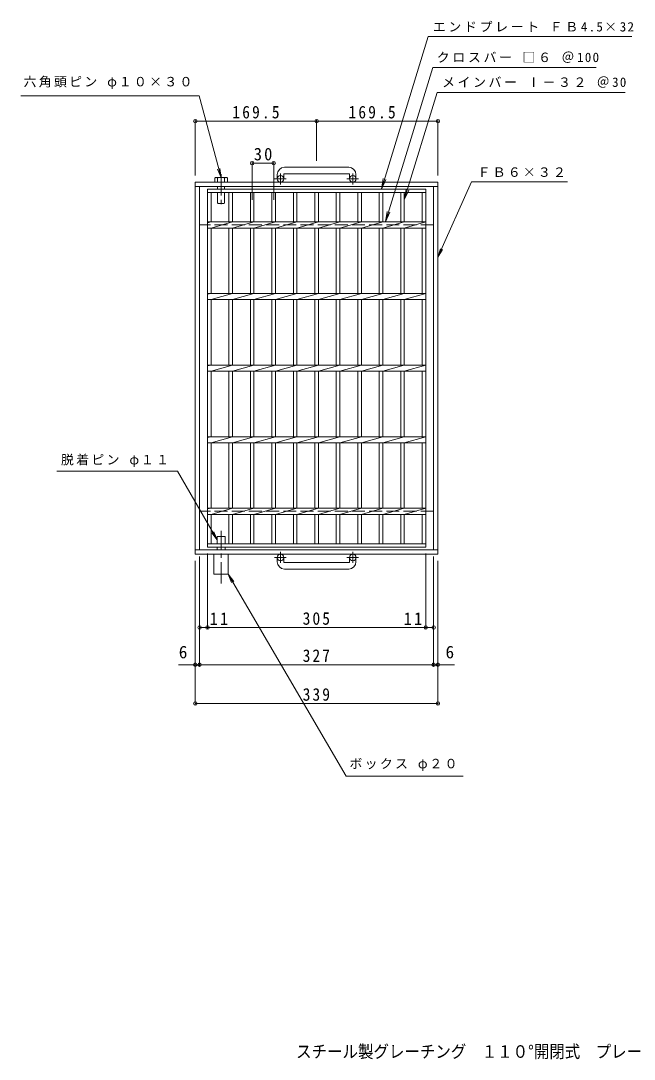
# Model space of a CAD drawing. Units: millimetres, scale not verified. Extents: x -897 to 877, y -823 to 658.
# Drawn here: x -897 to -40, y -793 to 658 of the extents above; entities that cross this region are included whole.
import ezdxf
from ezdxf.enums import TextEntityAlignment as Align

# ---------------------------------------------------------------- set-up
doc = ezdxf.new("R2010")
doc.units = ezdxf.units.MM
doc.header["$LTSCALE"] = 6
doc.header["$PDMODE"] = 32
doc.header["$PDSIZE"] = 4.8
doc.linetypes.add('CHAIN1', pattern=[8, 5, -1, 1, -1])
doc.linetypes.add('DASHED3', pattern=[4, 3, -1])
for name, color, linetype, lineweight in [('A-1', 2, 'Continuous', 9), ('A-2', 3, 'Continuous', 9), ('A-4', 7, 'Continuous', 9), ('A-5', 7, 'Continuous', 9), ('A-9', 4, 'Continuous', 9)]:
    doc.layers.add(name, color=color, linetype=linetype, lineweight=lineweight)
doc.layers.add('F-5_F-5ﾚｲﾔ', color=2, linetype='Continuous')
doc.styles.add('ＭＳ ゴシック', font='')
doc.styles.get('ＭＳ ゴシック').set_extended_font_data('MS Gothic')

msp = doc.modelspace()

# ---------------------------------------------------------------- linework, layer by layer
at = {"layer": 'A-1'}
for p, q in [((-438.464, 452.885), (-528.463, 452.885)), ((-538.463, 442.885), (-538.463, 436.785)), ((-529.464, 442.885), (-529.464, 436.785)), ((-528.463, 443.885), (-438.463, 443.885)), ((-437.463, 442.885), (-437.463, 436.785)), ((-428.464, 442.885), (-428.464, 436.785)), ((-313.963, 432.285), (-652.964, 432.285)), ((-652.964, -87.715), (-652.964, 432.285)), ((-313.963, 426.285), (-652.964, 426.285)), ((-646.963, -81.715), (-646.963, 426.285)), ((-319.964, -81.715), (-319.964, 426.285)), ((-313.963, -87.715), (-313.963, 432.285)), ((-313.963, -81.715), (-652.964, -81.715)), ((-313.963, -87.715), (-652.964, -87.715)), ((-538.463, -98.316), (-538.463, -92.216)), ((-529.464, -98.316), (-529.464, -92.216)), ((-528.463, -99.316), (-438.463, -99.316)), ((-437.463, -98.316), (-437.463, -92.216)), ((-428.464, -98.316), (-428.464, -92.216)), ((-438.464, -108.316), (-528.463, -108.316))]:
    msp.add_line(p, q, dxfattribs=at)
at = {"layer": 'A-1', "linetype": 'CHAIN1'}
for p, q in [((-525.801, 436.785), (-542.208, 436.785)), ((-533.963, 428.677), (-533.963, 444.275)), ((-424.801, 436.785), (-441.208, 436.785)), ((-432.963, 428.677), (-432.963, 444.275)), ((-533.963, -84.108), (-533.963, -99.706)), ((-432.963, -84.108), (-432.963, -99.706)), ((-525.801, -92.216), (-542.208, -92.216)), ((-424.801, -92.216), (-441.208, -92.216))]:
    msp.add_line(p, q, dxfattribs=at)
at = {"layer": 'A-1', "linetype": 'DASHED3'}
for p, q in [((-319.964, 372.285), (-646.963, 372.285)), ((-319.964, -27.715), (-646.963, -27.715))]:
    msp.add_line(p, q, dxfattribs=at)
at = {"layer": 'A-1'}
for centre in [(-533.963, 436.785), (-432.964, 436.785), (-533.963, -92.216), (-432.964, -92.216)]:
    msp.add_circle(centre, 4.5, dxfattribs=at)
for centre, radius, start, end in [((-528.463, 442.885), 10, 90, 180), ((-438.464, 442.885), 10, 0, 90), ((-528.463, 442.885), 1, 90, 180), ((-438.463, 442.885), 1, 0, 90), ((-528.463, -98.316), 10, 180, 270), ((-528.463, -98.316), 1, 180, 270), ((-438.464, -98.316), 10, 270, 0), ((-438.463, -98.316), 1, 270, 0)]:
    msp.add_arc(centre, radius, start, end, dxfattribs=at)
at = {"layer": 'A-2'}
for p, q in [((-635.963, 422.285), (-330.964, 422.285)), ((-635.963, -77.715), (-635.963, 422.285)), ((-330.964, 422.285), (-330.964, -77.715)), ((-635.963, 417.785), (-330.964, 417.785)), ((-630.963, 376.524), (-630.963, 417.785)), ((-605.963, 417.785), (-605.963, 376.524)), ((-600.964, 417.785), (-600.964, 376.524)), ((-575.963, 417.785), (-575.963, 376.524)), ((-570.963, 417.785), (-570.963, 376.524)), ((-545.964, 417.785), (-545.964, 376.524)), ((-540.963, 417.785), (-540.963, 376.524)), ((-515.963, 417.785), (-515.963, 376.524)), ((-510.964, 417.785), (-510.964, 376.524)), ((-485.963, 417.785), (-485.963, 376.524)), ((-480.963, 417.785), (-480.963, 376.524)), ((-455.963, 417.785), (-455.963, 376.524)), ((-450.963, 417.785), (-450.963, 376.524)), ((-425.963, 417.785), (-425.963, 376.524)), ((-420.964, 417.785), (-420.964, 376.524)), ((-395.963, 417.785), (-395.963, 376.524)), ((-390.964, 417.785), (-390.964, 376.524)), ((-365.963, 417.785), (-365.963, 376.524)), ((-360.963, 417.785), (-360.963, 376.524)), ((-335.963, 417.785), (-335.963, 376.524)), ((-635.963, 376.524), (-330.964, 376.524)), ((-630.963, 376.524), (-635.963, 375.525)), ((-635.963, 368.045), (-330.964, 368.045)), ((-600.964, 376.524), (-630.963, 368.045)), ((-630.963, 276.525), (-630.963, 368.045)), ((-605.963, 368.045), (-605.963, 276.525)), ((-570.963, 376.524), (-600.964, 368.045)), ((-600.964, 368.045), (-600.964, 276.525)), ((-575.963, 368.045), (-575.963, 276.525)), ((-540.963, 376.524), (-570.963, 368.045)), ((-570.963, 368.045), (-570.963, 276.525)), ((-545.964, 368.045), (-545.964, 276.525)), ((-510.964, 376.524), (-540.963, 368.045)), ((-540.963, 368.045), (-540.963, 276.525)), ((-515.963, 368.045), (-515.963, 276.525)), ((-480.963, 376.524), (-510.964, 368.045)), ((-510.964, 368.045), (-510.964, 276.525)), ((-485.963, 368.045), (-485.963, 276.525)), ((-450.963, 376.524), (-480.963, 368.045)), ((-480.963, 368.045), (-480.963, 276.525)), ((-455.963, 368.045), (-455.963, 276.525)), ((-420.963, 376.524), (-450.963, 368.045)), ((-450.963, 368.045), (-450.963, 276.525)), ((-425.963, 368.045), (-425.963, 276.525)), ((-390.963, 376.524), (-420.964, 368.045)), ((-420.964, 368.045), (-420.964, 276.525)), ((-395.963, 368.045), (-395.963, 276.525)), ((-360.963, 376.524), (-390.964, 368.045)), ((-390.964, 368.045), (-390.964, 276.525)), ((-365.963, 368.045), (-365.963, 276.525)), ((-330.963, 376.524), (-360.964, 368.045)), ((-360.963, 368.045), (-360.963, 276.525)), ((-335.963, 368.045), (-335.963, 276.525)), ((-630.963, 276.525), (-635.963, 275.524)), ((-635.963, 276.525), (-330.964, 276.525)), ((-600.964, 276.525), (-630.963, 268.045)), ((-570.963, 276.525), (-600.964, 268.045)), ((-540.963, 276.525), (-570.963, 268.045)), ((-510.964, 276.525), (-540.963, 268.045)), ((-480.963, 276.525), (-510.964, 268.045)), ((-450.963, 276.525), (-480.963, 268.045)), ((-420.963, 276.525), (-450.963, 268.045)), ((-390.963, 276.525), (-420.964, 268.045)), ((-360.963, 276.525), (-390.964, 268.045)), ((-330.963, 276.525), (-360.964, 268.045)), ((-635.963, 268.045), (-330.964, 268.045)), ((-630.963, 176.525), (-630.963, 268.045)), ((-605.963, 268.045), (-605.963, 176.525)), ((-600.964, 268.045), (-600.964, 176.525)), ((-575.963, 268.045), (-575.963, 176.525)), ((-570.963, 268.045), (-570.963, 176.525)), ((-545.964, 268.045), (-545.964, 176.525)), ((-540.963, 268.045), (-540.963, 176.525)), ((-515.963, 268.045), (-515.963, 176.525)), ((-510.964, 268.045), (-510.964, 176.525)), ((-485.963, 268.045), (-485.963, 176.525)), ((-480.963, 268.045), (-480.963, 176.525)), ((-455.963, 268.045), (-455.963, 176.525)), ((-450.963, 268.045), (-450.963, 176.525)), ((-425.963, 268.045), (-425.963, 176.525)), ((-420.964, 268.045), (-420.964, 176.525)), ((-395.963, 268.045), (-395.963, 176.525)), ((-390.964, 268.045), (-390.964, 176.525)), ((-365.963, 268.045), (-365.963, 176.525)), ((-360.963, 268.045), (-360.963, 176.525)), ((-335.963, 268.045), (-335.963, 176.525)), ((-635.963, 176.525), (-330.964, 176.525)), ((-630.963, 176.525), (-635.963, 175.524)), ((-600.964, 176.525), (-630.963, 168.045)), ((-570.963, 176.525), (-600.964, 168.045)), ((-540.963, 176.525), (-570.963, 168.045)), ((-510.964, 176.525), (-540.963, 168.045)), ((-480.963, 176.525), (-510.964, 168.045)), ((-450.963, 176.525), (-480.963, 168.045)), ((-420.963, 176.525), (-450.963, 168.045)), ((-390.963, 176.525), (-420.964, 168.045)), ((-360.963, 176.525), (-390.964, 168.045)), ((-330.963, 176.525), (-360.964, 168.045)), ((-635.963, 168.045), (-330.964, 168.045)), ((-630.963, 76.525), (-630.963, 168.045)), ((-605.963, 168.045), (-605.963, 76.525)), ((-600.964, 168.045), (-600.964, 76.525)), ((-575.963, 168.045), (-575.963, 76.525)), ((-570.963, 168.045), (-570.963, 76.525)), ((-545.964, 168.045), (-545.964, 76.525)), ((-540.963, 168.045), (-540.963, 76.525)), ((-515.963, 168.045), (-515.963, 76.525)), ((-510.964, 168.045), (-510.964, 76.525)), ((-485.963, 168.045), (-485.963, 76.525)), ((-480.963, 168.045), (-480.963, 76.525)), ((-455.963, 168.045), (-455.963, 76.525)), ((-450.963, 168.045), (-450.963, 76.525)), ((-425.963, 168.045), (-425.963, 76.525)), ((-420.964, 168.045), (-420.964, 76.525)), ((-395.963, 168.045), (-395.963, 76.525)), ((-390.964, 168.045), (-390.964, 76.525)), ((-365.963, 168.045), (-365.963, 76.525)), ((-360.963, 168.045), (-360.963, 76.525)), ((-335.963, 168.045), (-335.963, 76.525)), ((-635.963, 76.524), (-330.964, 76.524)), ((-630.963, 76.524), (-635.963, 75.524)), ((-600.964, 76.524), (-630.963, 68.045)), ((-570.963, 76.524), (-600.964, 68.045)), ((-540.963, 76.524), (-570.963, 68.045)), ((-510.964, 76.524), (-540.963, 68.045)), ((-480.963, 76.524), (-510.964, 68.045)), ((-450.963, 76.524), (-480.963, 68.045)), ((-420.963, 76.524), (-450.963, 68.045)), ((-390.963, 76.524), (-420.964, 68.045)), ((-360.963, 76.524), (-390.964, 68.045)), ((-330.963, 76.524), (-360.964, 68.045)), ((-635.963, 68.045), (-330.964, 68.045)), ((-630.963, -23.475), (-630.963, 68.045)), ((-605.963, 68.045), (-605.963, -23.475)), ((-600.964, 68.045), (-600.964, -23.475)), ((-575.963, 68.045), (-575.963, -23.475)), ((-570.963, 68.045), (-570.963, -23.475)), ((-545.964, 68.045), (-545.964, -23.475)), ((-540.963, 68.045), (-540.963, -23.475)), ((-515.963, 68.045), (-515.963, -23.475)), ((-510.964, 68.045), (-510.964, -23.475)), ((-485.963, 68.045), (-485.963, -23.475)), ((-480.963, 68.045), (-480.963, -23.475)), ((-455.963, 68.045), (-455.963, -23.475)), ((-450.963, 68.045), (-450.963, -23.475)), ((-425.963, 68.045), (-425.963, -23.475)), ((-420.964, 68.045), (-420.964, -23.475)), ((-395.963, 68.045), (-395.963, -23.475)), ((-390.964, 68.045), (-390.964, -23.475)), ((-365.963, 68.045), (-365.963, -23.475)), ((-360.963, 68.045), (-360.963, -23.475)), ((-335.963, 68.045), (-335.963, -23.475)), ((-635.963, -23.475), (-330.964, -23.475)), ((-630.963, -23.475), (-635.963, -24.475)), ((-600.964, -23.475), (-630.963, -31.956)), ((-570.963, -23.475), (-600.964, -31.956)), ((-540.963, -23.475), (-570.963, -31.956)), ((-510.964, -23.475), (-540.963, -31.956)), ((-480.963, -23.475), (-510.964, -31.956)), ((-450.963, -23.475), (-480.963, -31.956)), ((-420.963, -23.475), (-450.963, -31.956)), ((-390.963, -23.475), (-420.964, -31.956)), ((-360.963, -23.475), (-390.964, -31.956)), ((-330.963, -23.475), (-360.964, -31.956)), ((-635.963, -31.956), (-330.964, -31.956)), ((-630.963, -73.215), (-630.963, -31.956)), ((-605.963, -31.956), (-605.963, -73.215)), ((-600.964, -31.956), (-600.964, -73.215)), ((-575.963, -31.956), (-575.963, -73.215)), ((-570.963, -31.956), (-570.963, -73.215)), ((-545.964, -31.956), (-545.964, -73.215)), ((-540.963, -31.956), (-540.963, -73.215)), ((-515.963, -31.956), (-515.963, -73.215)), ((-510.964, -31.956), (-510.964, -73.215)), ((-485.963, -31.956), (-485.963, -73.215)), ((-480.963, -31.956), (-480.963, -73.215)), ((-455.963, -31.956), (-455.963, -73.215)), ((-450.963, -31.956), (-450.963, -73.215)), ((-425.963, -31.956), (-425.963, -73.215)), ((-420.964, -31.956), (-420.964, -73.215)), ((-395.963, -31.956), (-395.963, -73.215)), ((-390.964, -31.956), (-390.964, -73.215)), ((-365.963, -31.956), (-365.963, -73.215)), ((-360.963, -31.956), (-360.963, -73.215)), ((-335.963, -31.956), (-335.963, -73.215)), ((-330.964, -73.215), (-635.963, -73.215)), ((-330.964, -77.715), (-635.963, -77.715))]:
    msp.add_line(p, q, dxfattribs=at)
at = {"layer": 'A-4'}
for p, q in [((-652.964, 441.285), (-652.964, 519.146)), ((-652.964, 517.346), (-483.463, 517.346)), ((-483.463, 461.885), (-483.463, 519.146)), ((-483.463, 517.346), (-313.963, 517.346)), ((-313.963, 441.285), (-313.963, 519.146)), ((-573.463, 407.473), (-573.463, 460.526)), ((-573.463, 458.726), (-543.463, 458.726)), ((-543.463, 407.473), (-543.463, 460.526)), ((-635.963, -86.715), (-635.963, -191.865)), ((-330.964, -86.715), (-330.964, -191.865)), ((-652.964, -96.715), (-652.964, -297.995)), ((-646.964, -90.715), (-646.964, -243.801)), ((-319.964, -90.715), (-319.964, -243.801)), ((-313.963, -96.715), (-313.963, -297.995)), ((-646.963, -190.065), (-635.963, -190.065)), ((-646.963, -199.065), (-646.963, -191.865)), ((-635.963, -190.065), (-330.964, -190.065)), ((-330.964, -190.065), (-319.963, -190.065)), ((-319.963, -199.065), (-319.963, -191.865)), ((-676.235, -242.001), (-290.671, -242.001)), ((-313.963, -251.001), (-313.963, -243.801)), ((-652.964, -296.195), (-313.963, -296.195))]:
    msp.add_line(p, q, dxfattribs=at)
for p in [(-652.964, 517.346), (-483.463, 517.346), (-313.963, 517.346), (-573.463, 458.726), (-543.463, 458.726), (-646.963, -190.065), (-635.963, -190.065), (-330.964, -190.065), (-319.963, -190.065), (-652.964, -242.001), (-646.964, -242.001), (-319.964, -242.001), (-313.963, -242.001), (-652.964, -296.195), (-313.963, -296.195)]:
    msp.add_point(p, dxfattribs=at)
at = {"layer": 'A-5'}
for p, q in [((-327.495, 635.626), (-392.866, 422.285)), ((-327.495, 635.626), (-43.237, 635.626)), ((-321.155, 592.495), (-387.332, 376.524)), ((-321.155, 592.495), (-93.051, 592.495)), ((-896.828, 552.885), (-647.563, 552.885)), ((-616.964, 438.685), (-647.563, 552.885)), ((-315.014, 557.206), (-52.374, 557.206)), ((-616.964, 438.685), (-621.747, 450.233)), ((-616.964, 438.685), (-618.595, 451.078)), ((-392.866, 422.285), (-390.381, 437.078)), ((-392.866, 422.285), (-386.637, 435.93)), ((-360.963, 407.249), (-354.734, 420.894)), ((-387.332, 376.524), (-384.847, 391.317)), ((-387.332, 376.524), (-381.103, 390.17)), ((-313.963, 327.202), (-310.394, 339.182)), ((-313.963, 327.202), (-307.415, 337.85)), ((-677.963, 28.415), (-846.266, 28.415)), ((-622.463, -67.714), (-677.963, 28.415)), ((-622.463, -67.714), (-630.073, -57.797)), ((-622.463, -67.714), (-627.247, -56.165)), ((-606.963, -115.714), (-599.354, -125.631)), ((-606.963, -115.714), (-442.375, -397.962)), ((-606.963, -115.714), (-602.18, -127.263)), ((-442.375, -397.962), (-278.725, -397.962))]:
    msp.add_line(p, q, dxfattribs=at)
for points in [[(-315.014, 557.206), (-360.963, 407.249), (-358.478, 422.042)], [(-313.963, 327.202), (-266.884, 432.479), (-132.779, 432.479)]]:
    msp.add_lwpolyline(points, dxfattribs=at)
at = {"layer": 'A-9'}
for p, q in [((-625.849, 437.942), (-625.849, 432.285)), ((-623.906, 438.685), (-610.021, 438.685)), ((-621.964, 432.285), (-621.964, 437.942)), ((-611.963, 432.285), (-611.963, 437.942)), ((-608.078, 437.942), (-608.078, 432.285)), ((-621.964, 422.285), (-621.964, 426.285)), ((-611.963, 422.285), (-611.963, 426.285)), ((-621.964, 403.097), (-621.964, 417.785)), ((-611.963, 403.097), (-611.963, 417.785)), ((-621.151, 402.285), (-621.964, 403.097)), ((-612.775, 402.285), (-621.151, 402.285)), ((-612.775, 402.285), (-611.963, 403.097)), ((-611.463, -62.714), (-622.463, -62.714)), ((-622.463, -72.714), (-622.463, -62.714)), ((-611.463, -72.714), (-611.463, -62.714)), ((-622.463, -81.714), (-622.463, -77.714)), ((-611.463, -81.714), (-611.463, -77.714)), ((-626.963, -87.714), (-626.963, -115.714)), ((-606.963, -87.714), (-606.963, -115.714)), ((-606.963, -115.714), (-626.963, -115.714))]:
    msp.add_line(p, q, dxfattribs=at)
at = {"layer": 'A-9', "linetype": 'CHAIN1'}
for p, q in [((-616.964, 443.384), (-616.964, 398.752)), ((-616.964, -128.741), (-616.964, -54.818))]:
    msp.add_line(p, q, dxfattribs=at)
at = {"layer": 'A-9'}
for centre, radius, start, end in [((-623.906, 435.775), 2.91, 48.12389, 131.8763), ((-616.964, 421.495), 17.19, 73.09029, 106.90971), ((-610.021, 435.775), 2.91, 48.1237, 131.87611)]:
    msp.add_arc(centre, radius, start, end, dxfattribs=at)

# ---------------------------------------------------------------- texts
at = {"layer": 'A-4', "color": 2, "style": 'ＭＳ ゴシック'}
for p in [(-676.074, -238.401), (-303.339, -238.401)]:
    msp.add_text('6', height=17.6, dxfattribs=at).set_placement(p, align=Align.BOTTOM_LEFT)
at = {"layer": 'A-4', "color": 2, "char_height": 17.6, "attachment_point": 7, "style": 'ＭＳ ゴシック'}
for s, insert in [('\\T1.28;\\W0.9;169.5', (-601.213, 520.946)), ('\\T1.28;\\W0.9;169.5', (-438.988, 520.946)), ('\\T1.27;\\W0.95;30', (-571.213, 462.326)), ('\\T1.27;\\W0.95;11', (-632.777, -186.465)), ('\\T1.27;\\W0.9;305', (-502.964, -186.465)), ('\\T1.27;\\W0.95;11', (-361.705, -186.465)), ('\\T1.27;\\W0.9;327', (-502.964, -238.401)), ('\\T1.27;\\W0.9;339', (-502.964, -292.595))]:
    msp.add_mtext(s, dxfattribs=dict(at, insert=insert))
at = {"layer": 'A-5', "char_height": 13.2, "attachment_point": 7, "style": 'ＭＳ ゴシック'}
for s, insert in [('\\T1.21;エンドプレート\\~ＦＢ4.5×32', (-321.172, 641.878)), ('\\T1.21;クロスバー\\~□６\\~＠100', (-315.591, 598.692)), ('\\T1.18;六角頭ピン\\~φ１０×３０', (-892.926, 562.367)), ('\\T1.2;メインバー\\~Ⅰ－３２\\~＠30', (-308.161, 563.985)), ('\\T1.17;ＦＢ６×３２', (-258.484, 439.352)), ('\\T1.18;脱着ピン\\~φ１１', (-840.648, 34.258)), ('\\T1.18;ボックス\\~φ２０', (-437.597, -390.376))]:
    msp.add_mtext(s, dxfattribs=dict(at, insert=insert))
at = {"layer": 'F-5_F-5ﾚｲﾔ', "style": 'ＭＳ ゴシック', "width": 0.9}
msp.add_text('スチール製グレーチング\u3000１１０°開閉式\u3000プレーンタイプ', height=17.6, dxfattribs=at).set_placement((-512.046, -796.524), align=Align.BOTTOM_LEFT)

doc.saveas('drawing.dxf')
